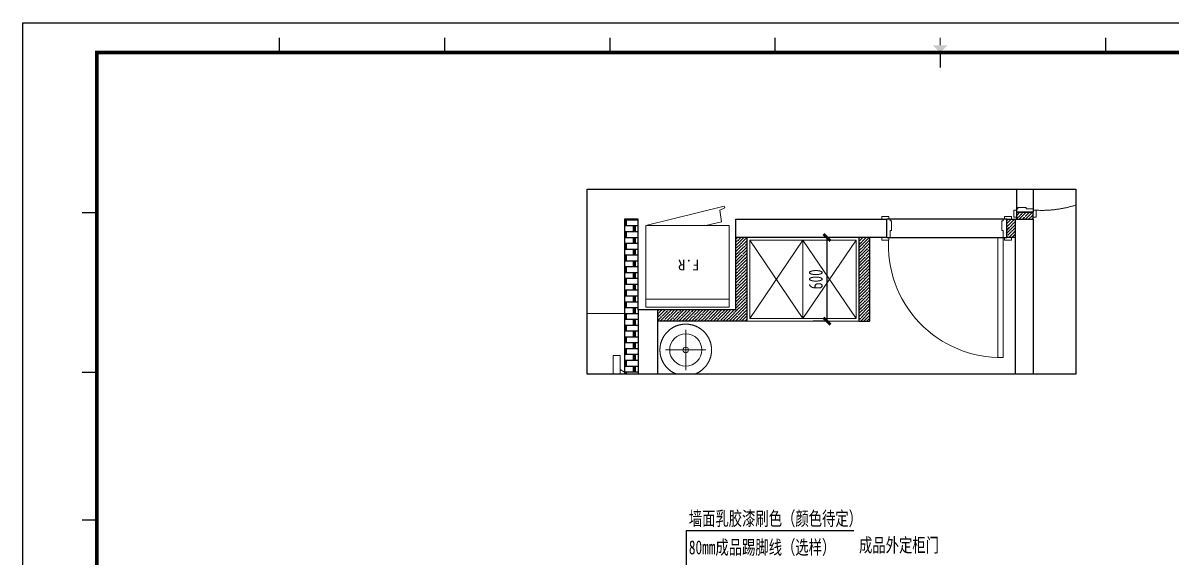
# Model space of a CAD drawing. Header units: millimetres. Extents: x 104198 to 1296755, y -81101 to 81453.
# Drawn here: x 600170 to 608398, y -23585 to -19757 of the extents above; entities that cross this region are included whole.
import ezdxf
from ezdxf.xclip import XClip

# ---------------------------------------------------------------- set-up
doc = ezdxf.new("R2010")
doc.units = ezdxf.units.MM
doc.header["$XCLIPFRAME"] = 0
doc.header["$PDMODE"] = 3
doc.layers.get('Defpoints').update_dxf_attribs({"color": 250})
for name, color, linetype in [('0家具', 51, 'Continuous'), ('30-PL-平面文字说明', 1, 'Continuous'), ('P-新砌墙体填充', 8, 'Continuous'), ('图纸图框', 165, 'Continuous'), ('墙体', 7, 'Continuous'), ('天棚图层', 51, 'Continuous')]:
    doc.layers.add(name, color=color, linetype=linetype)
for name, color, linetype, lineweight in [('1-活动家具', 51, 'Continuous', 20), ('1-门套', 3, 'Continuous', 13), ('P★01 活动家具', 51, 'Continuous', 0), ('P★02 固定家具', 30, 'Continuous', 0), ('P★04 平面门扇', 60, 'Continuous', 0)]:
    doc.layers.add(name, color=color, linetype=linetype, lineweight=lineweight)
doc.styles.add('CCD_DIM', font='ARCHS.SHX')
doc.styles.add('尺寸标注', font='ARCHS.SHX', dxfattribs={"width": 0.8})
doc.styles.add('黑体', font='simhei.ttf', dxfattribs={"width": 0.7})
doc.dimstyles.new('海龍1：50', dxfattribs={"dimscale": 50, "dimtxt": 2, "dimasz": 1, "dimexe": 2, "dimexo": 2, "dimgap": 0.6, "dimtad": 1, "dimdec": 0, "dimrnd": 5, "dimdsep": 46, "dimtxsty": 'CCD_DIM', "dimblk": 'WS-cj', "dimcen": 1, "dimclrd": 44, "dimclre": 44, "dimclrt": 2, "dimadec": 0, "dimazin": 2, "dimtfac": 1, "dimtdec": 4, "dimtix": 1, "dimtmove": 2, "dimatfit": 3, "dimldrblk": 'CCD_Leader_Arrow', "dimfxl": 5, "dimfxlon": 1, "dimtolj": 1, "dimarcsym": 0})
doc.dimstyles.new('立面标注', dxfattribs={"dimtxt": 100, "dimasz": 35, "dimexe": 20, "dimexo": 100, "dimtad": 1, "dimdec": 0, "dimtxsty": '黑体', "dimblk": 'ARCHTICK', "dimcen": 80, "dimdle": 20, "dimclrd": 251, "dimclre": 251, "dimclrt": 256, "dimadec": 0, "dimazin": 0, "dimtfac": 1, "dimtdec": 0, "dimtix": 1, "dimtmove": 2, "dimatfit": 3, "dimldrblk": 'DOT', "dimfxl": 200, "dimfxlon": 1, "dimarcsym": 0})

# ---------------------------------------------------------------- blocks, each defined once
blk = doc.blocks.new('kjghhgdgfhdhgfh')
at = {"layer": '图纸图框', "color": 165}
for p, q in [((1018.449156181656, -523.6475845220857), (1018.449156181656, -226.6510432860898)), ((1018.449156310431, -523.6475894229297), (1018.449156310431, -226.651048186936)), ((1018.449156310431, -523.6475894229297), (1018.449156310431, -226.651048186936)), ((1018.449156181656, -523.6475897729335), (1018.449156181656, -226.6510485369378)), ((1018.449156310431, -523.6475904731685), (1018.449156310431, -226.6510492370591)), ((1018.449156310431, -523.6475904731685), (1018.449156310431, -226.6510492370591)), ((1018.449156439315, -523.6475901230529), (1018.449156439315, -226.6510488870572)), ((1018.449156439315, -523.6475901230529), (1018.449156439315, -226.6510488870572)), ((1018.449156310431, -523.6475904731685), (1018.449156310431, -226.6510492370591)), ((1018.449156181656, -523.6475908231721), (1018.449156181656, -226.6510495871781)), ((1018.449156697091, -226.6510464365761), (1438.44652398302, -226.6510464365761)), ((1018.44915656821, -226.6510467866938), (1438.446523854134, -226.6510467866938)), ((1018.449156697091, -226.6510478368186), (1438.44652398302, -226.6510478368186)), ((1018.449156697091, -226.6510478368186), (1438.44652398302, -226.6510478368186)), ((1018.44915656821, -226.651048186936), (1438.446523854134, -226.651048186936)), ((1018.44915656821, -226.6510485369378), (1438.44652398302, -226.651048186936)), ((1018.44915656821, -523.6475897729335), (1018.44915656821, -226.6510485369378)), ((1018.44915656821, -226.6510495871781), (1438.446523854134, -226.6510495871781)), ((1079.169425446627, -230.165361629017), (1079.169425446627, -233.6664052710039)), ((1118.311093363573, -230.165361629017), (1118.311093363573, -233.6664052710039)), ((1157.452761280522, -230.165361629017), (1157.452761280522, -233.6664052710039)), ((1196.594429197475, -230.165361629017), (1196.594429197475, -233.6664052710039)), ((1274.877765031257, -230.165361629017), (1274.877765031257, -233.6664052710039)), ((1235.736097114308, -233.6664052710039), (1235.736097114308, -237.1674489129871)), ((1032.4533312648, -271.5591774027304), (1035.954374906786, -271.5591774027304)), ((1032.4533312648, -309.386869379896), (1035.954374906786, -309.386869379896)), ((1032.4533312648, -344.3973057993901), (1035.954374906786, -344.3973057993901))]:
    blk.add_line(p, q, dxfattribs=at)
at = {"layer": '图纸图框', "color": 165, "const_width": 0.2100626185166894}
blk.add_lwpolyline([(1235.736097114308, -231.915883450067), (1235.736097114308, -230.165361629017)], dxfattribs=at)
at = {"layer": '图纸图框', "color": 165, "const_width": 0.840250474066758}
blk.add_lwpolyline([(1431.444436699053, -233.6664052710039), (1035.954374906786, -233.6664052710039), (1035.954374906786, -516.6322323388636), (1431.444436699053, -516.6322323388636)], close=True, dxfattribs=at)
at = {"layer": '图纸图框', "color": 165}
blk.add_solid([(1233.98557529337, -231.915883450067), (1237.486618935353, -231.915883450067), (1235.736097114308, -233.6664052710039)], dxfattribs=at)
blk = doc.blocks.new('A$C619C14DB')
at = {"layer": '1-活动家具', "color": 45}
for points in [[(-0.0002441075630486012, 30.0000130077824), (999.999755892437, 30.0000130077824), (999.999755892437, 80.00001300964504), (-0.0002441075630486012, 80.00001300964504)], [(99.99975589243695, 30.0000130077824), (899.999755892437, 30.0000130077824), (879.999755892437, 1.300731673836708e-05), (119.999755892437, 1.300731673836708e-05)]]:
    blk.add_lwpolyline(points, close=True, dxfattribs=at)
blk = doc.blocks.new('A$C1AED7FCF')
at = {"layer": '1-活动家具', "color": 45}
for points in [[(247.5273906283546, 0.000136089627631), (247.5273906283546, 495.0532024205893)], [(0.0008574628736824, 247.5266692551086), (495.0539237938356, 247.5266692551086)]]:
    blk.add_lwpolyline(points, dxfattribs=at)
at = {"layer": '1-活动家具', "color": 51, "ltscale": 2000}
blk.add_circle((247.5273906283546, 247.5266692551086), 197.5265331654809, dxfattribs=at)
at = {"layer": '1-活动家具', "color": 45}
blk.add_circle((247.5273906283546, 247.5266692551086), 34.51086849579588, dxfattribs=at)
blk = doc.blocks.new('fhdghrthe')
at = {"layer": 'P-新砌墙体填充', "lineweight": -3}
h = blk.add_hatch(dxfattribs=at)
h.set_pattern_fill('BRSTONE', color=256, scale=5, angle=-1.272221872585407e-14, style=0)
h.set_pattern_definition([(0, (774942.8214897579, -149614.9476579337), (9.305889392408061e-15, 41.91), []), (90, (775057.1214897579, -149614.9476579337), (-63.49999999999999, 41.91000000000001), [41.91, -41.91]), (90, (775044.4214897578, -149614.9476579337), (-63.49999999999999, 41.91000000000001), [41.91, -41.91]), (0, (775057.1214897579, -149607.9626579337), (63.50000000000001, 41.90999999999998), [-114.3, 12.7]), (0, (775057.1214897579, -149600.9776579337), (63.50000000000001, 41.90999999999998), [-114.3, 12.7]), (0, (775057.1214897579, -149593.9926579337), (63.50000000000001, 41.90999999999998), [-114.3, 12.7]), (0, (775057.1214897579, -149587.0076579337), (63.50000000000001, 41.90999999999998), [-114.3, 12.7]), (0, (775057.1214897579, -149580.0226579337), (63.50000000000001, 41.90999999999998), [-114.3, 12.7])])
h.paths.add_polyline_path([(575556.0014296011, 15420.09284391639), (575456.0014296011, 15420.09284391639), (575456.001429601, 14790.11174628756), (575456.0014296011, 14140.09284391639), (575556.0014296011, 14140.09284391639)])
at = {"layer": 'P-新砌墙体填充'}
h = blk.add_hatch(dxfattribs=at)
h.set_pattern_fill('ANSI35', color=256, scale=5, angle=-1.272221872585407e-14, style=0)
h.set_pattern_definition([(44.99999999999999, (573795.8707612678, 14270.11174628755), (-22.45064030267288, 22.45064030267289), []), (44.99999999999999, (573818.3214112679, 14270.11174628755), (-22.45064030267288, 22.45064030267289), [39.6875, -7.9375, 0, -7.9375])])
h.paths.add_polyline_path([(575316.0014296011, 14870.11174628756), (574676.0014296011, 14870.11174628754), (574676.0014296011, 14270.11174628755), (574756.0014296011, 14270.11174628755), (574756.0014296011, 14790.11174628755), (575316.0014296011, 14790.11174628756)])
h.paths.add_polyline_path([(573875.8707612678, 14870.11174628756), (573795.8707612678, 14870.11174628756), (573795.8707612678, 14270.11174628756), (573875.8707612678, 14270.11174628756)])
h = blk.add_hatch(dxfattribs=at)
h.set_pattern_fill('ANSI35', color=256, scale=5, angle=-1.272221872585407e-14, style=0)
h.set_pattern_definition([(44.99999999999999, (572756.0014296009, 14140.09284391639), (-22.45064030267288, 22.45064030267289), []), (44.99999999999999, (572778.4520796009, 14140.09284391639), (-22.45064030267288, 22.45064030267289), [39.6875, -7.9375, 0, -7.9375])])
h.paths.add_polyline_path([(572815.8707612678, 14270.09284391639), (572780.8707612678, 14270.09284391639), (572780.8707612678, 14270.11174628756), (572756.0014296009, 14270.11174628756), (572756.0014296011, 14140.09284391639), (572815.8707612678, 14140.09284391639)])
h = blk.add_hatch(dxfattribs=at)
h.set_pattern_fill('ANSI35', color=256, scale=5, angle=-1.272221872585407e-14, style=0)
h.set_pattern_definition([(44.99999999999999, (572626.0014296011, 14090.09284391639), (-22.45064030267288, 22.45064030267289), []), (44.99999999999999, (572648.4520796011, 14090.09284391639), (-22.45064030267288, 22.45064030267289), [39.6875, -7.9375, 0, -7.9375])])
h.paths.add_polyline_path([(572745.8707612678, 14140.09284391639), (572626.0014296011, 14140.09284391639), (572626.0014296017, 14090.09284391639), (572745.870761268, 14090.09284391732)])
at = {"color": 5}
for p, q in [((574676.0014296011, 14870.11174628753), (575316.0014296011, 14870.11174628756)), ((574676.0014296011, 14870.11174628753), (574676.0014296011, 14270.11174628753)), ((574756.0014296011, 14790.11174628755), (574756.0014296011, 14270.11174628753)), ((572625.870761268, 14090.09284391639), (572745.870761268, 14090.09284391732)), ((572626.0014296011, 14140.09284391639), (572626.0014296017, 14090.09284391639)), ((572745.870761268, 14090.09284391732), (572745.870761268, 14140.09284391639))]:
    blk.add_line(p, q, dxfattribs=at)
at = {"color": 8, "linetype": 'ByBlock', "ltscale": 2}
for p, q in [((573675.8707612688, 14270.11174628756), (572815.8707612678, 14270.11174628756)), ((572625.870761268, 13230.09284391639), (572625.870761268, 14090.09284391639)), ((572745.870761268, 13230.09284391639), (572745.870761268, 14090.09284391639)), ((572815.8707612678, 14140.09284391639), (573675.8707612678, 14140.09284391639))]:
    blk.add_line(p, q, dxfattribs=at)
at = {"color": 5}
blk.add_lwpolyline([(574756.0014296011, 14790.11174628755), (575456.001429601, 14790.11174628756), (575456.0014296011, 14140.09284391639), (575556.0014296011, 14140.09284391639), (575556.0014296011, 15420.09284391639)], dxfattribs=at)
for points in [[(573875.8707612678, 14870.11174628756), (573795.8707612678, 14870.11174628756), (573795.8707612678, 14270.11174628756), (573875.8707612678, 14270.11174628756)], [(572756.001429601, 14270.11174628756), (572815.8707612678, 14270.11174628756), (572815.8707612678, 14140.09284391639), (572756.001429601, 14140.09284391639)]]:
    blk.add_lwpolyline(points, close=True, dxfattribs=at)
at = {"layer": '1-门套'}
for points in [[(572830.8707612678, 14270.09284391639), (572780.8707612678, 14270.09284391639), (572780.8707612678, 14290.09284391639), (572830.8707612678, 14290.09284391639)], [(573660.8707612678, 14270.09284391639), (573710.8707612678, 14270.09284391639), (573710.8707612678, 14290.09284391639), (573660.8707612678, 14290.09284391639)], [(572625.870761268, 14075.09284391639), (572625.870761268, 14125.09284391639), (572605.870761268, 14125.09284391639), (572605.870761268, 14075.09284391639)], [(572745.870761268, 14075.09284391639), (572745.870761268, 14125.09284391639), (572765.870761268, 14125.09284391639), (572765.870761268, 14075.09284391639)], [(572830.8707612678, 14140.09284391639), (572780.8707612678, 14140.09284391639), (572780.8707612678, 14120.09284391639), (572830.8707612678, 14120.09284391639)], [(573660.8707612678, 14140.09284391639), (573710.8707612678, 14140.09284391639), (573710.8707612678, 14120.09284391639), (573660.8707612678, 14120.09284391639)]]:
    blk.add_lwpolyline(points, close=True, dxfattribs=at)
for points in [[(572840.8707612678, 14150.09284391546), (572840.8707612678, 14140.09284391639), (572815.8707612678, 14140.09284391639), (572815.8707612678, 14270.09284391639), (572840.8707612678, 14270.09284391639), (572840.8707612678, 14220.09284391732), (572850.8707612688, 14220.09284391732), (572850.8707612678, 14150.09284391546), (572840.8707612678, 14150.09284391546)], [(573650.8707612678, 14150.09284391546), (573650.8707612678, 14140.09284391639), (573675.8707612678, 14140.09284391639), (573675.8707612678, 14270.09284391639), (573650.8707612678, 14270.09284391639), (573650.8707612678, 14220.09284391732), (573640.8707612669, 14220.09284391732), (573640.8707612678, 14150.09284391546), (573650.8707612678, 14150.09284391546)], [(572735.8707612689, 14065.09284391639), (572745.870761268, 14065.09284391639), (572745.870761268, 14090.09284391639), (572625.870761268, 14090.09284391639), (572625.870761268, 14065.09284391639), (572675.870761267, 14065.09284391639), (572675.870761267, 14055.09284391546), (572735.8707612689, 14055.09284391639), (572735.8707612689, 14065.09284391639)]]:
    blk.add_lwpolyline(points, dxfattribs=at)
at = {"layer": '30-PL-平面文字说明'}
blk.add_line((572745.870761268, 14090.09284391639), (572625.870761268, 14090.09284391639), dxfattribs=at)
at = {"layer": 'P★01 活动家具', "color": 35}
blk.add_line((574803.8551109754, 14711.75215483551), (575402.9457004135, 14711.75215483551), dxfattribs=at)
at = {"layer": 'P★01 活动家具'}
blk.add_lwpolyline([(575956.0014296011, 16415.58019322408), (575556.0014296011, 16415.58019322408), (575556.0014296011, 14815.58019322408), (575956.0014296011, 14815.58019322408)], close=True, dxfattribs=at)
at = {"layer": 'P★01 活动家具', "color": 35}
blk.add_lwpolyline([(574803.8551109754, 14185.15641591186), (575402.9457004135, 14185.15641591186), (575402.9457004135, 14770.15641591186), (574803.8551109754, 14770.15641591186)], close=True, dxfattribs=at)
blk.add_lwpolyline([(574971.0714343064, 14185.15641591186), (574860.2187588611, 14158.21221831395), (574871.2241518823, 14073.56188016851), (574836.533780734, 14058.63088733238), (574840.0278378427, 14045.59088867717), (575402.9457004135, 14185.15641591186)], dxfattribs=at)
at = {"layer": 'P★01 活动家具'}
blk.add_circle((575116.124181522, 15076.63923271331), 185, dxfattribs=at)
at = {"layer": 'P★02 固定家具', "color": 250}
for p, q in [((574275.9360954345, 14290.11174628756), (573895.8707612678, 14850.11174628758)), ((573895.8707612678, 14290.11174628756), (574275.9360954345, 14850.11174628758)), ((574275.9360954345, 14850.11174628758), (574275.9360954345, 14290.11174628756)), ((574275.9360954345, 14290.11174628756), (574656.0014296011, 14850.11174628758)), ((574656.0014296011, 14290.11174628756), (574275.9360954345, 14850.11174628758))]:
    blk.add_line(p, q, dxfattribs=at)
at = {"layer": 'P★02 固定家具', "color": 2}
blk.add_lwpolyline([(573875.8707612678, 14870.11174628758), (574676.0014296011, 14870.11174628758), (574676.0014296011, 14270.11174628756), (573875.8707612678, 14270.11174628756)], close=True, dxfattribs=at)
at = {"layer": 'P★02 固定家具', "color": 250}
blk.add_lwpolyline([(573895.8707612678, 14850.11174628758), (574656.0014296011, 14850.11174628758), (574656.0014296011, 14290.11174628756), (573895.8707612678, 14290.11174628756)], close=True, dxfattribs=at)
at = {"layer": 'P★04 平面门扇'}
blk.add_lwpolyline([(572840.8707612678, 15130.09284391639), (572840.8707612678, 14270.09284391639), (572880.8707612678, 14270.09284391639), (572880.8707612678, 15130.09284391639)], close=True, dxfattribs=at)
at = {"layer": 'P★04 平面门扇', "color": 250}
for centre, radius, start, end in [((572860.8707612678, 14328.23237880007), 802.1098462907354, 355.8433701024061, 91.4287748342491), ((572565.0199069844, 13276.69615806058), 799.4410924397077, 87.07095199790558, 181.5484936061913)]:
    blk.add_arc(centre, radius, start, end, dxfattribs=at)
at = {"layer": '墙体', "color": 7}
for p, q in [((572756.001429601, 14270.11174628756), (572756.001429601, 18190.09284391639)), ((572626.0014296011, 14140.09284391639), (572626.0014296011, 17250.09284391639)), ((575316.0014296011, 15420.09284391639), (575316.0014296011, 14790.11174628756)), ((575456.001429601, 14790.11174628756), (575456.0014296011, 15420.09284391639)), ((572755.8707612678, 14270.11174628756), (572815.8707612678, 14270.11174628756)), ((572815.8707612678, 14270.11174628756), (572815.8707612678, 14140.09284391639)), ((573675.8707612678, 14270.11174628756), (574756.0014296011, 14270.11174628755)), ((573675.8707612678, 14270.11174628756), (573675.8707612678, 14140.09284391639)), ((574756.0014296011, 14270.11174628753), (574756.0014296011, 14140.09284391641)), ((572815.8707612678, 14140.09284391639), (572626.0014296011, 14140.09284391639)), ((574756.0014296011, 14140.09284391639), (573675.8707612678, 14140.09284391639))]:
    blk.add_line(p, q, dxfattribs=at)
at = {"layer": 'P★01 活动家具', "rotation": 270}
blk.add_blockref('A$C619C14DB', (575556.0014165938, 16115.57994911652), dxfattribs=at)
at = {"layer": 'P★01 活动家具', "xscale": -0.583199999993667, "yscale": 0.583199999993667, "zscale": 0.5832000000000002, "rotation": 180}
blk.add_blockref('A$C1AED7FCF', (574971.7662073078, 15220.99678622284), dxfattribs=at)
at = {"layer": 'P★01 活动家具', "insert": (575017.1603075182, 14632.19089287229), "char_height": 75.60000000000002, "width": 9105.871852193028, "attachment_point": 1}
blk.add_mtext('{\\fSTSong|b0|i0|c134|p2;\\PF.R}', dxfattribs=at)
blk = doc.blocks.new('_ArchTick')
at = {"color": 2, "linetype": 'ByBlock', "const_width": 0.4}
blk.add_lwpolyline([(-0.5, -0.5), (0.5, 0.5)], dxfattribs=at)
blk = doc.blocks.new('_Dot')
at = {"color": 2, "linetype": 'ByBlock', "lineweight": -2}
blk.add_line((-0.5, 0), (-1, 0), dxfattribs=at)
at = {"color": 2, "linetype": 'ByBlock', "const_width": 0.5}
blk.add_lwpolyline([(-0.25, 0, 1), (0.25, 0, 1)], format="xyb", close=True, dxfattribs=at)
blk = doc.blocks.new('*D735')
at = {"color": 44, "lineweight": -2, "transparency": 16777216}
for p, q in [((605932.1676079747, -21294.50908528497), (605832.1676079747, -21294.50908528497)), ((605932.1676079747, -21894.50908528499), (605932.1676079747, -21294.50908528497)), ((605932.1676079747, -21894.50908528499), (605832.1676079747, -21894.50908528499))]:
    blk.add_line(p, q, dxfattribs=at)
at = {"layer": 'Defpoints', "color": 0, "transparency": 16777216}
for p in [(605932.1676079747, -21294.50908528497), (605951.6263954928, -21294.50908528497), (605951.6263954928, -21894.50908528499)]:
    blk.add_point(p, dxfattribs=at)
at = {"color": 44, "lineweight": -2, "transparency": 16777216, "xscale": 50, "yscale": 50, "zscale": 50}
for p, rotation in [((605932.1676079747, -21294.50908528497), 90), ((605932.1676079747, -21894.50908528499), 270)]:
    blk.add_blockref('_ArchTick', p, dxfattribs=dict(at, rotation=rotation))
at = {"color": 2, "transparency": 16777216, "insert": (605852.1676079747, -21594.50908528488), "char_height": 100, "attachment_point": 5, "rotation": 90, "style": '尺寸标注'}
blk.add_mtext('\\A1;600', dxfattribs=at)
blk = doc.blocks.new('CCD_Leader_Arrow')
at = {"color": 50, "linetype": 'ByBlock'}
blk.add_line((0, 0), (-1, 0), dxfattribs=at)
for points in [[(-0.8586479999999881, 0.6683735999999953), (-0.5965191999999888, 0.8519200000000069), (-0.2400000000000091, 0), (0, 0)], [(-0.8586479999999881, -0.6683735999999953), (-0.5965191999999888, -0.8519200000000069), (-0.2400000000000091, 0), (0, 0)]]:
    blk.add_solid(points, dxfattribs=at)
blk = doc.blocks.new('WS-cj')
blk.add_hatch(color=2).paths.add_polyline_path([(0.5879038905250127, 0.8177135944101792), (-0.8177135944101792, -0.5879038905250127), (-0.5879038905245579, -0.817713594410634), (0.817713594410634, 0.5879038905247853)])
at = {"color": 2, "linetype": 'ByBlock', "lineweight": 0}
for p, q in [((-1.099999999999909, 0), (0, 0)), ((0, 0), (1.099999999999909, 0))]:
    blk.add_line(p, q, dxfattribs=at)
at = {"color": 2}
blk.add_lwpolyline([(0.5879038905250127, 0.8177135944101792), (-0.8177135944101792, -0.5879038905250127), (-0.5879038905245579, -0.817713594410634), (0.817713594410634, 0.5879038905247853)], close=True, dxfattribs=at)

msp = doc.modelspace()

# ---------------------------------------------------------------- block references
ref = msp.add_blockref('kjghhgdgfhdhgfh', (569362.3649531906, -12901.25941170857), dxfattribs=dict(xscale=30.25000000000001, yscale=30.25000000000001, zscale=30.25000000000001))
XClip(ref).set_block_clipping_path([(1018.4491561816565, -523.6475911731757), (1465.834744255318, -226.65104223585132)])

# ---------------------------------------------------------------- texts
at = {"layer": '天棚图层', "char_height": 100, "attachment_point": 9, "style": '黑体'}
for s, insert in [('墙面乳胶漆刷色（颜色待定）', (606182.9928025851, -23372.12252100818)), ('成品外定柜门', (606734.6609986915, -23561.43500258639)), ('80mm成品踢脚线（选样）', (605992.000936341, -23578.61119317756))]:
    msp.add_mtext(s, dxfattribs=dict(at, insert=insert))

# ---------------------------------------------------------------- leaders
at = {"layer": '0家具', "color": 51}
msp.add_leader([(604926.0777663025, -25072.45169425512), (604926.0777663025, -23395.87024047797), (606125.1200534685, -23395.87024047797)], dimstyle='立面标注', dxfattribs=at)

# ---------------------------------------------------------------- next in the draw order: block references
at = {"color": 1}
ref = msp.add_blockref('fhdghrthe', (1180036.051499987, -7024.397338997487), dxfattribs=dict(at, rotation=180))
XClip(ref).set_block_clipping_path([(572321.2828764211, 13924.619148020207), (575822.0736477955, 15251.162339777726)])

# ---------------------------------------------------------------- next in the draw order: linework, layer by layer
at = {"color": 2}
msp.add_lwpolyline([(604213.9778521915, -22275.55967877514), (604213.9778521915, -20949.01648701762), (607714.7686235659, -20949.01648701762), (607714.7686235659, -22275.55967877514)], close=True, dxfattribs=at)

# ---------------------------------------------------------------- next in the draw order: dimensions: what is measured, and where the dimension line sits
dim = msp.add_linear_dim(base=(605932.1676079747, -21294.50908528497), p1=(605951.6263954928, -21894.50908528499), p2=(605951.6263954928, -21294.50908528497), angle=90, dimstyle='海龍1：50', override={"dimtxsty": '尺寸标注', "dimblk1": 'ArchTick', "dimblk2": 'ArchTick', "dimsah": 1})
dim.commit()
dim.dimension.update_dxf_attribs({"geometry": '*D735', "text_midpoint": (605852.1676079747, -21594.50908528488)})

doc.saveas('drawing.dxf')
